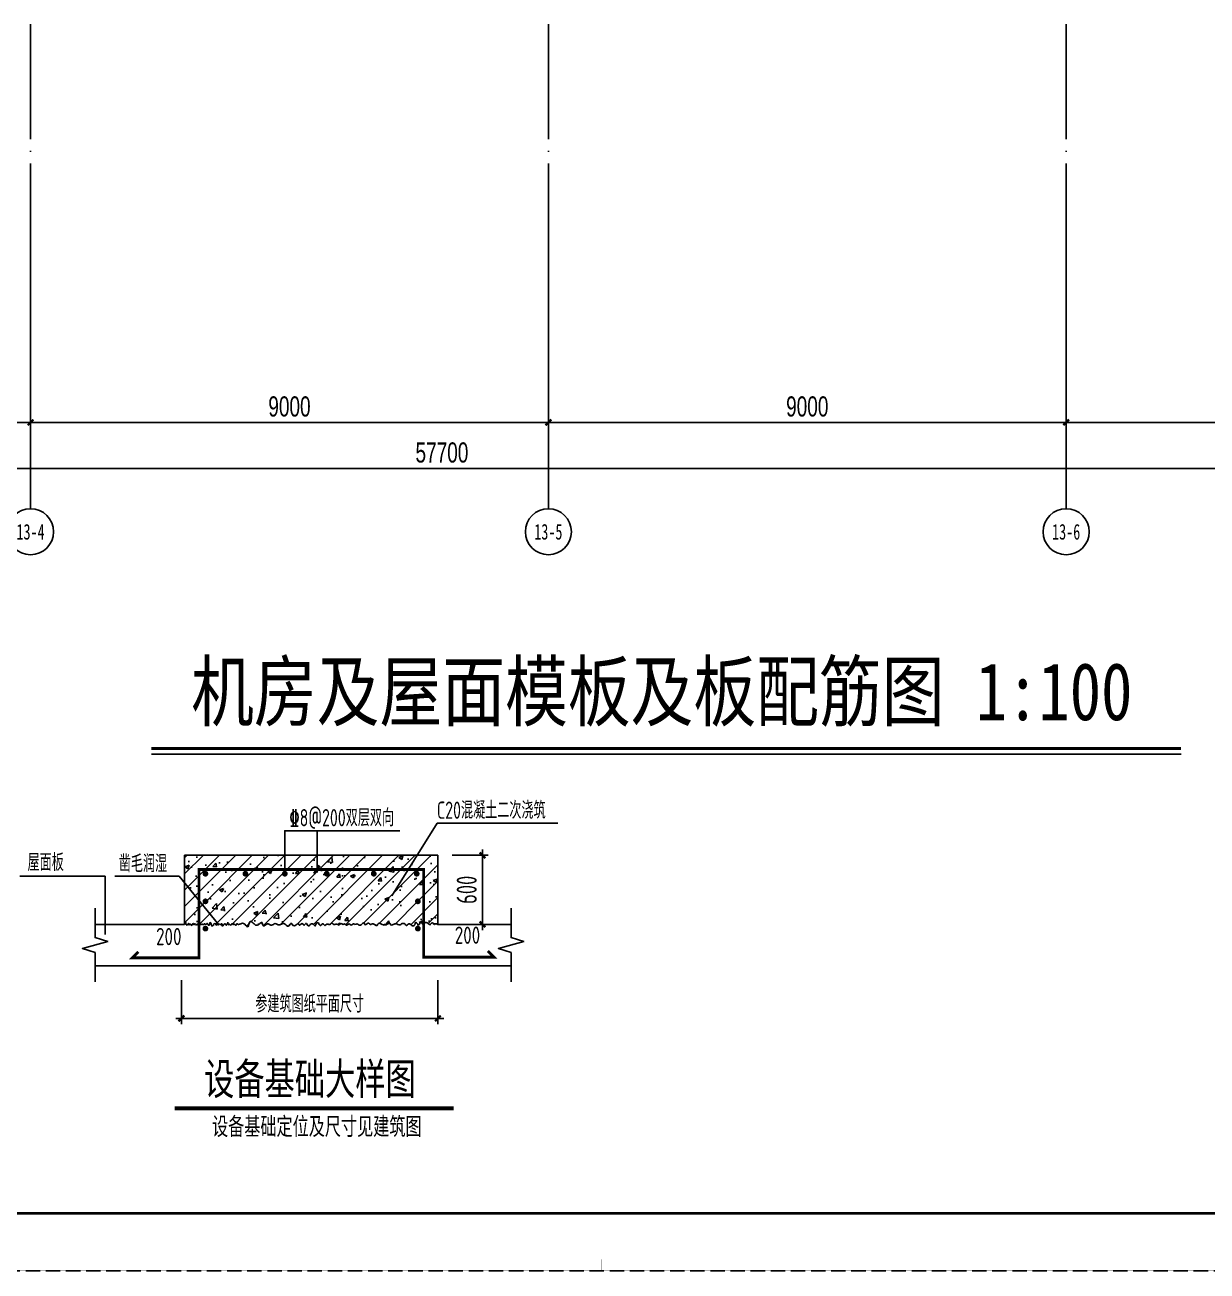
# Model space of a CAD drawing. Extents: x -67167 to 417929, y -86205 to 407116.
# Drawn here: x 105544 to 126091, y 294432 to 316086 of the extents above; entities that cross this region are included whole.
import ezdxf
from ezdxf.enums import TextEntityAlignment as Align

# ---------------------------------------------------------------- set-up
doc = ezdxf.new("R2010")
doc.units = 0
doc.header["$LTSCALE"] = 1000
doc.linetypes.add('DASH', pattern=[0.35, 0.25, -0.1])
doc.linetypes.add('X-104 13#平面$0$DOTE', pattern=[2.42, 2, -0.2, 0.02, -0.2])
doc.layers.get('Defpoints').update_dxf_attribs({"color": 165})
for name, color, linetype in [('AXIS_TEXT', 7, 'Continuous'), ('DIM', 3, 'Continuous'), ('FX', 45, 'Continuous'), ('PUB_DIM', 3, 'Continuous'), ('PUB_TEXT', 7, 'Continuous'), ('REIN', 1, 'Continuous'), ('s-beam', 4, 'DASH'), ('s-num', 90, 'Continuous'), ('TEXT', 7, 'Continuous'), ('THIN', 7, 'Continuous'), ('X-104 13#平面$0$01-标注_轴线坐标', 132, 'Continuous'), ('X-104 13#平面$0$02-TEXT_轴号', 7, 'Continuous'), ('X-104 13#平面$0$A_AXIS-轴线', 36, 'X-104 13#平面$0$DOTE'), ('文字', 7, 'Continuous')]:
    doc.layers.add(name, color=color, linetype=linetype)
doc.styles.add('-宋体', font='simhei.ttf', dxfattribs={"width": 0.8})
doc.styles.add('COMPLEX', font='COMPLEX')
doc.styles.add('TSSD_Dimension', font='Tssdeng.shx', dxfattribs={"width": 0.7, "bigfont": 'hztxt.shx'})
doc.styles.add('TSSD_Label', font='tssdeng.shx', dxfattribs={"width": 0.7, "bigfont": 'hztxt.shx'})
doc.styles.add('TSSD_Rein', font='Tssdeng.shx', dxfattribs={"width": 0.7, "bigfont": 'hztxt.shx'})
doc.styles.add('X-104 13#平面$0$_TCH_AXIS', font='STXIHEI.TTF', dxfattribs={"width": 0.75})
doc.styles.add('X-104 13#平面$0$_TCH_DIM_T3', font='', dxfattribs={"width": 0.705882})
doc.styles.add('标准', font='', dxfattribs={"width": 0.8})
doc.styles.get('X-104 13#平面$0$_TCH_DIM_T3').set_extended_font_data('FZXiHei I-Z08S')
doc.styles.get('标准').set_extended_font_data('NSimSun')
doc.dimstyles.new('TSSD_100_100', dxfattribs={"dimtxt": 300, "dimasz": 100, "dimexe": 100, "dimexo": 250, "dimgap": 100, "dimtad": 1, "dimdec": 0, "dimzin": 0, "dimdsep": 46, "dimtxsty": 'TSSD_Dimension', "dimblk": 'ARCHTICK', "dimblk1": 'ARCHTICK', "dimblk2": 'ARCHTICK', "dimcen": 0, "dimdle": 100, "dimclrt": 7, "dimadec": 0, "dimazin": 0, "dimtfac": 1, "dimtdec": 0, "dimtix": 1, "dimtmove": 2, "dimatfit": 3, "dimfxl": 1, "dimtolj": 1, "dimtzin": 0, "dimarcsym": 0})
doc.dimstyles.new('TSSD_25_100', dxfattribs={"dimtxt": 350, "dimasz": 100, "dimexe": 100, "dimexo": 250, "dimgap": 100, "dimtad": 1, "dimdec": 0, "dimlfac": 0.25, "dimzin": 0, "dimdsep": 46, "dimtxsty": 'TSSD_Dimension', "dimblk": 'ARCHTICK', "dimblk1": 'ARCHTICK', "dimblk2": 'ARCHTICK', "dimcen": 0, "dimdle": 100, "dimclrt": 7, "dimadec": 0, "dimazin": 0, "dimtfac": 1, "dimtdec": 0, "dimtix": 1, "dimtmove": 2, "dimatfit": 3, "dimfxl": 1, "dimtolj": 1, "dimtzin": 0, "dimarcsym": 0})
doc.dimstyles.new('X-104 13#平面$0$_TCH_ARCH&&100', dxfattribs={"dimtxt": 350, "dimasz": 100, "dimexe": 250, "dimexo": 300, "dimgap": 100, "dimtad": 1, "dimdec": 0, "dimzin": 0, "dimdsep": 46, "dimtxsty": 'X-104 13#平面$0$_TCH_DIM_T3', "dimblk": 'X-104 13#平面$0$_ArchTick', "dimcen": 0.09, "dimclrt": 7, "dimazin": 2, "dimtfac": 1, "dimtdec": 0, "dimtix": 1, "dimtmove": 2, "dimatfit": 3, "dimfxl": 1, "dimtolj": 1, "dimtzin": 0, "dimarcsym": 0})

# ---------------------------------------------------------------- blocks, each defined once
blk = doc.blocks.new('_AXISO')
blk.add_circle((0, 0), 0.5)
at = {"layer": 'AXIS_TEXT', "style": 'COMPLEX', "width": 1.041667}
blk.add_attdef('A', text='', height=0.56, dxfattribs=at).set_placement((-0.25, -0.28), (0.25, -0.28), align=Align.FIT)
blk = doc.blocks.new('X-104 13#平面$0$_ArchTick')
at = {"color": 0, "linetype": 'ByBlock', "const_width": 0.4}
blk.add_lwpolyline([(-0.5, -0.5), (0.5, 0.5)], dxfattribs=at)
blk = doc.blocks.new('*D467')
at = {"layer": 'Defpoints', "color": 0, "transparency": 16777216}
for p in [(-200, -7401), (57500, -7401), (57500, -10701)]:
    blk.add_point(p, dxfattribs=at)
at = {"layer": 'X-104 13#平面$0$01-标注_轴线坐标', "color": 0, "lineweight": -2, "transparency": 16777216}
for p, q in [((-200, -7701), (-200, -10951)), ((57500, -7701), (57500, -10951)), ((-200, -10701), (57500, -10701))]:
    blk.add_line(p, q, dxfattribs=at)
at = {"layer": 'X-104 13#平面$0$01-标注_轴线坐标', "color": 0, "lineweight": -2, "transparency": 16777216, "xscale": 100, "yscale": 100, "zscale": 100, "rotation": 180}
blk.add_blockref('X-104 13#平面$0$_ArchTick', (-200, -10701), dxfattribs=at)
at = {"layer": 'X-104 13#平面$0$01-标注_轴线坐标', "color": 0, "lineweight": -2, "transparency": 16777216, "xscale": 100, "yscale": 100, "zscale": 100}
blk.add_blockref('X-104 13#平面$0$_ArchTick', (57500, -10701), dxfattribs=at)
at = {"layer": 'X-104 13#平面$0$01-标注_轴线坐标', "color": 7, "transparency": 16777216, "insert": (28650, -10426), "char_height": 350, "attachment_point": 5, "style": 'X-104 13#平面$0$_TCH_DIM_T3'}
blk.add_mtext('\\A1;57700', dxfattribs=at)
blk = doc.blocks.new('*D470')
at = {"layer": 'Defpoints', "color": 0, "transparency": 16777216}
for p in [(12500, -7401), (21500, -7401), (21500, -9901)]:
    blk.add_point(p, dxfattribs=at)
at = {"layer": 'X-104 13#平面$0$01-标注_轴线坐标', "color": 0, "lineweight": -2, "transparency": 16777216}
for p, q in [((12500, -7701), (12500, -10151)), ((21500, -7701), (21500, -10151)), ((12500, -9901), (21500, -9901))]:
    blk.add_line(p, q, dxfattribs=at)
at = {"layer": 'X-104 13#平面$0$01-标注_轴线坐标', "color": 0, "lineweight": -2, "transparency": 16777216, "xscale": 100, "yscale": 100, "zscale": 100, "rotation": 180}
blk.add_blockref('X-104 13#平面$0$_ArchTick', (12500, -9901), dxfattribs=at)
at = {"layer": 'X-104 13#平面$0$01-标注_轴线坐标', "color": 0, "lineweight": -2, "transparency": 16777216, "xscale": 100, "yscale": 100, "zscale": 100}
blk.add_blockref('X-104 13#平面$0$_ArchTick', (21500, -9901), dxfattribs=at)
at = {"layer": 'X-104 13#平面$0$01-标注_轴线坐标', "color": 7, "transparency": 16777216, "insert": (17000, -9626), "char_height": 350, "attachment_point": 5, "style": 'X-104 13#平面$0$_TCH_DIM_T3'}
blk.add_mtext('\\A1;9000', dxfattribs=at)
blk = doc.blocks.new('*D471')
at = {"layer": 'Defpoints', "color": 0, "transparency": 16777216}
for p in [(21500, -7401), (30500, -7401), (30500, -9901)]:
    blk.add_point(p, dxfattribs=at)
at = {"layer": 'X-104 13#平面$0$01-标注_轴线坐标', "color": 0, "lineweight": -2, "transparency": 16777216}
for p, q in [((21500, -7701), (21500, -10151)), ((30500, -7701), (30500, -10151)), ((21500, -9901), (30500, -9901))]:
    blk.add_line(p, q, dxfattribs=at)
at = {"layer": 'X-104 13#平面$0$01-标注_轴线坐标', "color": 0, "lineweight": -2, "transparency": 16777216, "xscale": 100, "yscale": 100, "zscale": 100, "rotation": 180}
blk.add_blockref('X-104 13#平面$0$_ArchTick', (21500, -9901), dxfattribs=at)
at = {"layer": 'X-104 13#平面$0$01-标注_轴线坐标', "color": 0, "lineweight": -2, "transparency": 16777216, "xscale": 100, "yscale": 100, "zscale": 100}
blk.add_blockref('X-104 13#平面$0$_ArchTick', (30500, -9901), dxfattribs=at)
at = {"layer": 'X-104 13#平面$0$01-标注_轴线坐标', "color": 7, "transparency": 16777216, "insert": (26000, -9626), "char_height": 350, "attachment_point": 5, "style": 'X-104 13#平面$0$_TCH_DIM_T3'}
blk.add_mtext('\\A1;9000', dxfattribs=at)
blk = doc.blocks.new('*D472')
at = {"layer": 'Defpoints', "color": 0, "transparency": 16777216}
for p in [(30500, -7401), (39500, -7401), (39500, -9901)]:
    blk.add_point(p, dxfattribs=at)
at = {"layer": 'X-104 13#平面$0$01-标注_轴线坐标', "color": 0, "lineweight": -2, "transparency": 16777216}
for p, q in [((30500, -7701), (30500, -10151)), ((39500, -7701), (39500, -10151)), ((30500, -9901), (39500, -9901))]:
    blk.add_line(p, q, dxfattribs=at)
at = {"layer": 'X-104 13#平面$0$01-标注_轴线坐标', "color": 0, "lineweight": -2, "transparency": 16777216, "xscale": 100, "yscale": 100, "zscale": 100, "rotation": 180}
blk.add_blockref('X-104 13#平面$0$_ArchTick', (30500, -9901), dxfattribs=at)
at = {"layer": 'X-104 13#平面$0$01-标注_轴线坐标', "color": 0, "lineweight": -2, "transparency": 16777216, "xscale": 100, "yscale": 100, "zscale": 100}
blk.add_blockref('X-104 13#平面$0$_ArchTick', (39500, -9901), dxfattribs=at)
at = {"layer": 'X-104 13#平面$0$01-标注_轴线坐标', "color": 7, "transparency": 16777216, "insert": (35000, -9626), "char_height": 350, "attachment_point": 5, "style": 'X-104 13#平面$0$_TCH_DIM_T3'}
blk.add_mtext('\\A1;9000', dxfattribs=at)
blk = doc.blocks.new('*D473')
at = {"layer": 'Defpoints', "color": 0, "transparency": 16777216}
for p in [(39500, -7401), (48500, -7401), (48500, -9901)]:
    blk.add_point(p, dxfattribs=at)
at = {"layer": 'X-104 13#平面$0$01-标注_轴线坐标', "color": 0, "lineweight": -2, "transparency": 16777216}
for p, q in [((39500, -7701), (39500, -10151)), ((48500, -7701), (48500, -10151)), ((39500, -9901), (48500, -9901))]:
    blk.add_line(p, q, dxfattribs=at)
at = {"layer": 'X-104 13#平面$0$01-标注_轴线坐标', "color": 0, "lineweight": -2, "transparency": 16777216, "xscale": 100, "yscale": 100, "zscale": 100, "rotation": 180}
blk.add_blockref('X-104 13#平面$0$_ArchTick', (39500, -9901), dxfattribs=at)
at = {"layer": 'X-104 13#平面$0$01-标注_轴线坐标', "color": 0, "lineweight": -2, "transparency": 16777216, "xscale": 100, "yscale": 100, "zscale": 100}
blk.add_blockref('X-104 13#平面$0$_ArchTick', (48500, -9901), dxfattribs=at)
at = {"layer": 'X-104 13#平面$0$01-标注_轴线坐标', "color": 7, "transparency": 16777216, "insert": (44000, -9626), "char_height": 350, "attachment_point": 5, "style": 'X-104 13#平面$0$_TCH_DIM_T3'}
blk.add_mtext('\\A1;9000', dxfattribs=at)
blk = doc.blocks.new('图框-A1')
for points, const_width in [([(0, 0), (841, 0), (841, 594), (0, 594)], 0.05), ([(766, 584), (25, 584), (25, 10), (766, 10)], 0.5)]:
    blk.add_lwpolyline(points, close=True, dxfattribs=dict(const_width=const_width))
at = {"const_width": 0.05}
blk.add_lwpolyline([(420.5, 0), (420.5, 2)], dxfattribs=at)
blk = doc.blocks.new('_ArchTick')
at = {"color": 0, "linetype": 'ByBlock', "const_width": 0.4}
blk.add_lwpolyline([(-0.5, -0.5), (0.5, 0.5)], dxfattribs=at)
blk = doc.blocks.new('*D657')
at = {"layer": 'Defpoints', "color": 0, "transparency": 16777216}
for p in [(108265, 299736), (112723, 299736), (112723, 298823)]:
    blk.add_point(p, dxfattribs=at)
at = {"layer": 'PUB_DIM', "color": 0, "lineweight": -2, "transparency": 16777216}
for p, q in [((108265, 299486), (108265, 298723)), ((112723, 299486), (112723, 298723)), ((108165, 298823), (112823, 298823))]:
    blk.add_line(p, q, dxfattribs=at)
at = {"layer": 'PUB_DIM', "color": 0, "lineweight": -2, "transparency": 16777216, "xscale": 100.05, "yscale": 100.05, "zscale": 100.05, "rotation": 180}
blk.add_blockref('_ArchTick', (108265, 298823), dxfattribs=at)
at = {"layer": 'PUB_DIM', "color": 0, "lineweight": -2, "transparency": 16777216, "xscale": 100.05, "yscale": 100.05, "zscale": 100.05}
blk.add_blockref('_ArchTick', (112723, 298823), dxfattribs=at)
at = {"layer": 'PUB_DIM', "color": 7, "transparency": 16777216, "insert": (110494, 299074), "char_height": 300.15, "attachment_point": 5, "style": 'TSSD_Dimension'}
blk.add_mtext('\\A1;参建筑图纸平面尺寸', dxfattribs=at)
blk = doc.blocks.new('*D658')
at = {"layer": 'Defpoints', "color": 0, "transparency": 16777216}
for p in [(112723, 301657), (112723, 300457), (113498, 300457)]:
    blk.add_point(p, dxfattribs=at)
at = {"layer": 'DIM', "color": 0, "lineweight": -2, "transparency": 16777216}
for p, q in [((112973, 301657), (113598, 301657)), ((113498, 301757), (113498, 300356)), ((112973, 300457), (113598, 300457))]:
    blk.add_line(p, q, dxfattribs=at)
at = {"layer": 'DIM', "color": 0, "lineweight": -2, "transparency": 16777216, "xscale": 100.05, "yscale": 100.05, "zscale": 100.05}
for p, rotation in [((113498, 301657), 90), ((113498, 300457), 270)]:
    blk.add_blockref('_ArchTick', p, dxfattribs=dict(at, rotation=rotation))
at = {"layer": 'DIM', "color": 7, "transparency": 16777216, "insert": (113223, 301057), "char_height": 350.2, "attachment_point": 5, "rotation": 90, "style": 'TSSD_Dimension'}
blk.add_mtext('\\A1;600', dxfattribs=at)
blk = doc.blocks.new('X-104 13#平面$0$轴网')
at = {"layer": 'X-104 13#平面$0$01-标注_轴线坐标'}
for p, q in [((21500, -7401), (21500, -11401)), ((30500, -7401), (30500, -11401)), ((39500, -7401), (39500, -11401))]:
    blk.add_line(p, q, dxfattribs=at)
at = {"layer": 'X-104 13#平面$0$A_AXIS-轴线', "linetype": 'X-104 13#平面$0$DOTE'}
for p, q in [((21500, -7401), (21500, 26620.3)), ((30500, -7401), (30500, 26620.3)), ((39500, -7401), (39500, 26620.3))]:
    blk.add_line(p, q, dxfattribs=at)
at = {"layer": 'X-104 13#平面$0$01-标注_轴线坐标'}
ref = blk.add_blockref('_AXISO', (21500, -11801), dxfattribs=dict(at, xscale=799.9999999999999, yscale=799.9999999999999, zscale=799.9999999999999))
ref.add_attrib('A', '13-4', dxfattribs={"layer": 'X-104 13#平面$0$02-TEXT_轴号', "height": 270.2, "rotation": 360, "style": 'X-104 13#平面$0$_TCH_AXIS', "width": 0.680062}).set_placement((21254.7, -11936.1), (21745.3, -11936.1), align=Align.FIT)
ref = blk.add_blockref('_AXISO', (30500, -11801), dxfattribs=dict(at, xscale=799.9999999999999, yscale=799.9999999999999, zscale=799.9999999999999))
ref.add_attrib('A', '13-5', dxfattribs={"layer": 'X-104 13#平面$0$02-TEXT_轴号', "height": 272.14, "style": 'X-104 13#平面$0$_TCH_AXIS', "width": 0.673727}).set_placement((30255.3, -11937.1), (30744.7, -11937.1), align=Align.FIT)
ref = blk.add_blockref('_AXISO', (39500, -11801), dxfattribs=dict(at, xscale=799.9999999999999, yscale=799.9999999999999, zscale=799.9999999999999))
ref.add_attrib('A', '13-6', dxfattribs={"layer": 'X-104 13#平面$0$02-TEXT_轴号', "height": 272.14, "style": 'X-104 13#平面$0$_TCH_AXIS', "width": 0.673727}).set_placement((39255.3, -11937.1), (39744.7, -11937.1), align=Align.FIT)
for p1, p2, distance, picture, middle in [((-200, -7401), (57500, -7401), -3300, '*D467', (28650, -10426)), ((12500, -7401), (21500, -7401), -2500, '*D470', (17000, -9626)), ((21500, -7401), (30500, -7401), -2500, '*D471', (26000, -9626)), ((30500, -7401), (39500, -7401), -2500, '*D472', (35000, -9626)), ((39500, -7401), (48500, -7401), -2500, '*D473', (44000, -9626))]:
    dim = blk.add_aligned_dim(p1=p1, p2=p2, distance=distance, dimstyle='X-104 13#平面$0$_TCH_ARCH&&100', dxfattribs=at)
    dim.commit()
    dim.dimension.update_dxf_attribs({"geometry": picture, "text_midpoint": middle})

msp = doc.modelspace()

# ---------------------------------------------------------------- hatches: boundary and pattern name
at = {"layer": 'FX'}
h = msp.add_hatch(dxfattribs=at)
h.set_pattern_fill('AN31C', color=256, scale=1000.5, style=0)
h.set_pattern_definition([(45, (214296.13, -2453.72), (-141.49207, 141.49207), []), (50, (214296.1, -2453.7), (717.6188, -62.7835), [75.0375, -825.4125]), (355, (214296.1, -2453.7), (-138.8207, 752.5682), [60.03, -660.33]), (100.4514, (214355.9, -2458.95), (578.7986, 689.7843), [63.772, -701.4927]), (46.1842, (214296.1, -2253.6), (1067.7747, -165.6018), [112.5563, -1238.1188]), (96.6356, (214385.1, -2267.4), (935.13, 974.605), [95.658, -1052.239]), (351.1842, (214296.1, -2253.6), (935.1293, 974.6057), [90.045, -990.495]), (21, (214396.2, -2303.64), (597.2055, -402.8202), [75.0375, -825.4125]), (326, (214396.2, -2303.64), (243.437, 725.5126), [60.03, -660.33]), (71.4514, (214445.94, -2337.2), (840.6427, 322.6918), [63.772, -701.4927]), (37.5, (214296.13, -2453.72), (12.16594, 333.0603), [0, -652.326, 0, -670.335, 0, -662.83125]), (7.5, (214296.13, -2453.7), (263.20107, 394.6089), [0, -382.191, 0, -637.3185, 0, -252.62625]), (327.5, (214073.02, -2453.72), (534.08935, -22.56615), [0, -250.125, 0, -780.39, 0, -1035.5175]), (317.5, (213972.97, -2453.7), (583.47776, 100.15503), [0, -325.1625, 0, -518.259, 0, -735.3675])])
edge = h.paths.add_edge_path()
edge.add_line((112474.181, 301411.463), (110060.968, 301411.463))
edge.add_line((110060.968, 301411.463), (110060.968, 301361.438))
edge.add_arc((110060.968, 301336.426), 25.012, 0, 90, ccw=False)
edge.add_arc((110060.968, 301336.426), 25.012, -180, 0, ccw=False)
edge.add_arc((110060.968, 301336.426), 25.012, 90, 180, ccw=False)
edge.add_line((110060.968, 301361.438), (110060.968, 301411.463))
edge.add_line((110060.968, 301411.463), (108570.761, 301411.463))
edge.add_line((108570.761, 301411.463), (108570.761, 300791.088))
edge.add_line((108570.761, 300791.088), (108898.484, 300461.388))
edge.add_spline(control_points=[(108898.484, 300461.388), (108900.768, 300462.611), (108907.112, 300464.03), (108909.806, 300451.989), (108911.823, 300447.968)], knot_values=[899.850408339, 899.850408339, 899.850408339, 899.850408339, 907.034940454, 921.559353786, 921.559353786, 921.559353786, 921.559353786], degree=3, periodic=0)
edge.add_line((108911.823, 300447.968), (108914.12, 300445.657))
edge.add_spline(control_points=[(108914.12, 300445.657), (108917.974, 300445.665), (108930.367, 300481.706), (108953.517, 300428.171), (108971.528, 300502.283), (108971.24, 300397.677), (108997.023, 300455.219), (109033.094, 300481.829), (109041.155, 300419.793), (109058.263, 300487.494), (109093.55, 300431.741), (109083.557, 300478.338), (109108.314, 300447.72), (109135.253, 300438.974), (109139.669, 300475.605), (109154.601, 300461.353), (109165.661, 300448), (109188.544, 300472.793), (109202.053, 300430.639), (109223.784, 300451.964), (109233.451, 300482.947), (109249.177, 300444.177), (109266.155, 300459.076), (109295.904, 300463.129), (109354.255, 300502.478), (109428.929, 300352.869), (109443.238, 300549.155), (109516.575, 300471.541), (109559.995, 300434.862), (109613.446, 300448.9), (109673.726, 300519.698), (109679.207, 300387.453), (109742.414, 300470.888), (109793.123, 300459.35), (109837.299, 300422.542), (109885.07, 300488.715), (109933.973, 300443.59), (109990.205, 300446.452), (110055.803, 300497.819), (110123.206, 300374.635), (110171.367, 300507.32), (110191.381, 300436.621), (110247.913, 300423.946), (110297.769, 300495.88), (110315.062, 300414.634), (110361.969, 300504.465), (110399.68, 300412.795), (110428.325, 300513.304), (110469.642, 300392.51), (110502.109, 300461.998), (110551.462, 300479.393), (110597.005, 300398.116), (110592.874, 300477.634), (110653.339, 300493.193), (110654.857, 300453.597), (110683.953, 300420.643), (110702.764, 300470.331), (110742.768, 300464.954), (110758.903, 300415.201), (110790.724, 300484.833), (110843.003, 300428.069), (110881.568, 300500.135), (110910.559, 300439.865), (110943.044, 300456.498), (110971.709, 300466.222), (111000.511, 300428.75), (111022.986, 300470.598), (111054.549, 300471.057), (111074.286, 300443.636), (111105.781, 300484.937), (111131.577, 300414.134), (111177.255, 300487.338), (111211.664, 300431.985), (111237.494, 300455.998), (111258.137, 300474.519), (111282.365, 300440.191), (111318.363, 300476.822), (111342.853, 300442.059), (111380.38, 300435.558), (111402.949, 300461.175), (111437.322, 300505.148), (111461.133, 300415.131), (111508.584, 300516.001), (111553.055, 300429.229), (111589.202, 300501.11), (111663.936, 300399.994), (111678.52, 300482.779), (111735.722, 300470.875), (111778.028, 300436.985), (111831.686, 300449.725), (111886.084, 300493.065), (111897.239, 300443.988), (111943.723, 300443.711), (111980.881, 300477.289), (112025.856, 300455.966), (112065.575, 300437.538), (112093.604, 300476.702), (112147.78, 300476.769), (112171.283, 300417.301), (112222.503, 300495.022), (112260.459, 300427.309), (112331.161, 300432.046), (112322.313, 300509.513), (112369.479, 300470.576), (112383.68, 300417.872), (112417.149, 300506.508), (112450.749, 300474.057), (112463.796, 300446.856), (112472.126, 300451.442), (112474.181, 300453.443)], knot_values=[926.687599148, 926.687599148, 926.687599148, 926.687599148, 950.119176666, 977.337284994, 1005.024270593, 1051.652216604, 1087.662118356, 1119.436419548, 1148.15305107, 1179.402100443, 1209.94895234, 1226.457498309, 1252.928529593, 1273.455222596, 1299.917017783, 1309.093761276, 1324.882979199, 1344.655717787, 1374.530411733, 1395.455670261, 1415.301152001, 1442.583859366, 1456.564771473, 1469.930508821, 1535.113644767, 1629.267301157, 1727.872860624, 1805.429914076, 1837.052719435, 1901.274355315, 1957.392380868, 2021.568891901, 2098.869587439, 2124.869564291, 2176.085699714, 2241.856504987, 2286.284349003, 2341.445354428, 2403.084308493, 2495.218815674, 2565.44439485, 2600.115512996, 2649.174364434, 2714.945169707, 2744.573376743, 2800.694056494, 2847.769667789, 2889.675149886, 2957.252480035, 3006.708810075, 3039.030726416, 3102.648199579, 3144.521758267, 3189.579890372, 3222.184004962, 3245.601583027, 3292.671034672, 3316.096574066, 3351.296579706, 3391.175568583, 3445.105662858, 3492.873370087, 3535.284723605, 3569.069164253, 3585.960030563, 3622.993942584, 3663.42217632, 3683.300577507, 3710.004642995, 3739.630499298, 3779.509488175, 3834.34236642, 3872.969527201, 3907.069993903, 3919.011675111, 3948.640318697, 3989.615853989, 4018.106804664, 4055.148147317, 4085.681427207, 4123.443300447, 4170.503490259, 4226.950037534, 4285.62102831, 4309.506484108, 4403.004888988, 4437.037344943, 4487.72726797, 4534.947905831, 4599.562114659, 4648.999076991, 4679.44227246, 4709.310199675, 4768.137097786, 4812.236815231, 4851.177833117, 4878.217427627, 4941.719527135, 4968.752849492, 5027.421148388, 5086.092139165, 5137.480103969, 5181.545829746, 5229.693540031, 5248.569622341, 5317.305886645, 5338.419790983, 5371.395734077, 5382.003858162, 5382.003858162, 5382.003858162, 5382.003858162], degree=3, periodic=0)
edge.add_line((112474.181, 300453.443), (112474.181, 301411.463))
h.paths.add_polyline_path([(110765.599, 301336.426, -1), (110815.624, 301336.426, -1)], flags=16)
h.paths.add_polyline_path([(111582.502, 301336.426, -1), (111632.527, 301336.426, -1)], flags=16)
h.paths.add_polyline_path([(109351.392, 301336.426, -1), (109401.417, 301336.426, -1)], flags=16)
h.paths.add_polyline_path([(112349.225, 300856.479, -1), (112399.25, 300856.479, -1)], flags=16)
h.paths.add_polyline_path([(112329.131, 301336.426, -1), (112379.156, 301336.426, -1)], flags=16)
h.paths.add_polyline_path([(108706.562, 300856.479, -1), (108656.537, 300856.479, -1)], flags=16)
h.paths.add_polyline_path([(108656.537, 301336.426, -1), (108706.562, 301336.426, -1)], flags=16)
h.paths.add_polyline_path([(110060.968, 301657.11), (108320.676, 301657.11), (108320.676, 301042.682), (108570.761, 300791.088), (108570.761, 301411.463), (110060.968, 301411.463)])
h.paths.add_polyline_path([(110623.683, 301657.11), (110060.968, 301657.11), (110060.968, 301411.463), (110620.953, 301411.463), (110623.683, 301415.528)])
h.paths.add_polyline_path([(112722.876, 301657.11), (110623.683, 301657.11), (110623.683, 301411.463), (112474.181, 301411.463), (112474.181, 301102.809), (112722.876, 301102.809)])
edge = h.paths.add_edge_path()
edge.add_line((112722.876, 301102.809), (112474.181, 301102.809))
edge.add_line((112474.181, 301102.809), (112474.181, 300453.443))
edge.add_spline(control_points=[(112474.181, 300453.443), (112481.979, 300461.03), (112497.135, 300498.527), (112546.685, 300485.505), (112579.116, 300440.466), (112604.611, 300469.058), (112628.051, 300508.267), (112662.905, 300439.484), (112661.838, 300477.241), (112692.785, 300466.73), (112722.876, 300456.51)], knot_values=[5382.003858162, 5382.003858162, 5382.003858162, 5382.003858162, 5422.234835978, 5456.290556318, 5518.648065522, 5530.589691431, 5566.915865714, 5611.80242018, 5613.521775956, 5673.920357239, 5673.920357239, 5673.920357239, 5673.920357239], degree=3, periodic=0)
edge.add_line((112722.876, 300456.51), (112722.876, 301102.809))
edge = h.paths.add_edge_path()
edge.add_line((108570.761, 300791.088), (108320.676, 301042.682))
edge.add_line((108320.676, 301042.682), (108320.676, 300456.51))
edge.add_spline(control_points=[(108320.676, 300456.51), (108331.212, 300473.66), (108350.717, 300505.408), (108336.842, 300456.351), (108369.172, 300431.819), (108388.845, 300500.24), (108392.794, 300425.09), (108417.576, 300491.152), (108437.911, 300426.181), (108454.638, 300454.094), (108473.66, 300491.976), (108480.074, 300434.829), (108505.261, 300481.918), (108518.36, 300430.074), (108543.019, 300481.981), (108554.819, 300433.203), (108566.246, 300449.663), (108570.761, 300456.152)], knot_values=[0, 0, 0, 0, 38.403100464, 71.096574944, 90.72483809, 129.296331958, 157.974535135, 184.945772944, 224.737628248, 236.354112187, 269.806730846, 294.142333022, 318.82227178, 343.229029358, 370.447137685, 396.23087146, 413.660295799, 413.660295799, 413.660295799, 413.660295799], degree=3, periodic=0)
edge.add_line((108570.761, 300456.152), (108570.761, 300791.088))
edge = h.paths.add_edge_path()
edge.add_line((108570.761, 300791.088), (108570.761, 300456.152))
edge.add_spline(control_points=[(108570.761, 300456.152), (108575.226, 300462.568), (108584.204, 300475.438), (108595.393, 300436.133), (108627.686, 300478.137), (108647.487, 300437.031), (108665.328, 300480.303), (108678.743, 300450.955), (108699.012, 300450.941), (108702.2, 300483.567), (108732.698, 300464.481), (108727.366, 300437.425), (108752.245, 300447.13), (108763.191, 300462.627), (108753.288, 300500.735), (108794.632, 300464.946), (108777.574, 300418.738), (108829.525, 300435.1), (108819.801, 300469.194), (108862.024, 300473.007), (108867.092, 300433.859), (108885.499, 300451.743), (108896.374, 300460.257), (108898.484, 300461.388)], knot_values=[413.660295799, 413.660295799, 413.660295799, 413.660295799, 430.895101969, 449.036357911, 486.453402447, 507.141875328, 531.552328058, 557.72355499, 561.353388436, 589.691218041, 613.353541539, 630.074736724, 650.768440428, 663.849451179, 691.112359153, 720.646528558, 759.797069026, 793.164513566, 813.440558125, 844.352030212, 868.001658619, 893.213062195, 899.850408339, 899.850408339, 899.850408339, 899.850408339], degree=3, periodic=0)
edge.add_line((108898.484, 300461.388), (108570.761, 300791.088))

# ---------------------------------------------------------------- linework, layer by layer
at = {"layer": 'DIM', "const_width": 70.035}
msp.add_lwpolyline([(108145.43, 297261.993), (112998.532, 297261.993)], dxfattribs=at)
at = {"layer": 'PUB_DIM'}
for p, q in [((111921.127, 300950.452), (112707.428, 302215.43)), ((112707.428, 302215.43), (114804.242, 302215.43)), ((106936.558, 301291.672), (105454.66, 301291.672)), ((106936.558, 300279.168), (106936.558, 301291.672))]:
    msp.add_line(p, q, dxfattribs=at)
for points in [[(110060.968, 301336.426), (110060.968, 302082.696), (112060.866, 302082.696)], [(110623.683, 301356.542), (110623.683, 302082.696)], [(108914.12, 300445.657), (108223.671, 301291.582), (107108.415, 301291.582)]]:
    msp.add_lwpolyline(points, dxfattribs=at)
at = {"layer": 'REIN', "const_width": 50.025}
msp.add_lwpolyline([(107515.953, 299981.073), (107409.834, 299874.954), (108570.761, 299874.954), (108570.761, 301411.463), (112474.181, 301411.463), (112474.181, 299887.68), (113698.038, 299887.68), (113591.919, 299993.799)], dxfattribs=at)
at = {"layer": 'REIN', "color": 3, "const_width": 50.025}
msp.add_lwpolyline([(110666.375, 301479.11), (110570.471, 301336.28)], dxfattribs=at)
at = {"layer": 'REIN', "const_width": 50.025}
for points in [[(108656.537, 301336.426, 1), (108706.562, 301336.426, 1)], [(109351.392, 301336.426, 1), (109401.417, 301336.426, 1)], [(110035.956, 301336.426, 1), (110085.981, 301336.426, 1)], [(110765.599, 301336.426, 1), (110815.624, 301336.426, 1)], [(111582.502, 301336.426, 1), (111632.527, 301336.426, 1)], [(112329.131, 301336.426, 1), (112379.156, 301336.426, 1)], [(108656.537, 300856.479, 1), (108706.562, 300856.479, 1)], [(112349.225, 300856.479, 1), (112399.25, 300856.479, 1)], [(108656.537, 300382.593, 1), (108706.562, 300382.593, 1)], [(112349.225, 300382.593, 1), (112399.25, 300382.593, 1)]]:
    msp.add_lwpolyline(points, format="xyb", close=True, dxfattribs=at)
at = {"layer": 's-beam'}
msp.add_lwpolyline([(73507.759, 353834.23), (157607.759, 353834.231), (157607.759, 294434.231), (73507.759, 294434.23)], close=True, dxfattribs=at)
at = {"layer": 's-num', "const_width": 50}
msp.add_lwpolyline([(107742.495, 303512.223), (125639.191, 303512.223)], dxfattribs=at)
at = {"layer": 's-num'}
msp.add_lwpolyline([(107742.495, 303412.223), (125639.191, 303412.223)], dxfattribs=at)
at = {"layer": 'TEXT'}
for p, q in [((108320.676, 301657.11), (112722.876, 301657.11)), ((108320.676, 301657.11), (108320.676, 300456.51)), ((112722.876, 301657.11), (112722.876, 300456.51)), ((108320.676, 300456.51), (106763.388, 300456.51)), ((112722.876, 300456.51), (113994.025, 300456.51)), ((113994.025, 299736.15), (106763.388, 299736.15))]:
    msp.add_line(p, q, dxfattribs=at)
msp.add_spline([(108320.676, 300456.51), (108343.42, 300487.478), (108345.234, 300454.819), (108361.578, 300443.932), (108387.003, 300472.963), (108396.084, 300445.745), (108414.245, 300465.704), (108443.301, 300438.488), (108450.564, 300447.561), (108472.358, 300472.963), (108483.252, 300451.189), (108503.228, 300465.704), (108519.572, 300447.561), (108541.365, 300463.89), (108557.709, 300443.932), (108583.134, 300467.52), (108594.029, 300453.003), (108630.348, 300462.076), (108646.692, 300449.375), (108664.854, 300465.704), (108686.647, 300451.189), (108690.278, 300451.189), (108708.436, 300472.963), (108728.415, 300460.262), (108732.047, 300443.932), (108752.022, 300449.375), (108759.286, 300460.262), (108761.103, 300487.478), (108782.893, 300467.52), (108791.974, 300429.417), (108822.847, 300442.118), (108826.479, 300462.076), (108857.353, 300463.89), (108870.062, 300443.932), (108891.855, 300456.633), (108904.567, 300462.076), (108913.648, 300445.745), (108929.992, 300463.89), (108951.785, 300447.561), (108966.312, 300471.147), (108977.21, 300425.787), (109000.817, 300453.003), (109029.465, 300466.784), (109042.324, 300441.091), (109062.53, 300464.949), (109088.245, 300448.432), (109088.245, 300464.949), (109110.287, 300450.267), (109130.493, 300446.597), (109145.188, 300468.619), (109152.536, 300463.113), (109165.394, 300453.937), (109183.765, 300461.278), (109205.807, 300441.091), (109222.338, 300453.937), (109233.358, 300470.454), (109253.564, 300452.102), (109266.423, 300457.608), (109279.282, 300461.278), (109343.177, 300474.336), (109416.761, 300415.521), (109460.911, 300503.745), (109527.138, 300463.308), (109552.89, 300444.928), (109615.438, 300459.633), (109663.267, 300489.04), (109689.022, 300430.223), (109758.927, 300463.308), (109784.679, 300459.633), (109832.511, 300441.252), (109891.378, 300470.66), (109931.85, 300452.28), (109987.039, 300452.28), (110045.906, 300470.66), (110126.846, 300426.548), (110174.678, 300478.013), (110193.073, 300448.604), (110240.902, 300437.577), (110299.769, 300466.984), (110314.485, 300441.252), (110362.317, 300470.66), (110399.108, 300441.252), (110424.863, 300474.336), (110472.691, 300426.548), (110509.485, 300459.633), (110540.742, 300467.924), (110590.46, 300428.183), (110603.717, 300467.924), (110646.808, 300481.171), (110660.066, 300451.366), (110676.64, 300434.807), (110713.1, 300464.613), (110736.302, 300461.301), (110759.504, 300434.807), (110789.337, 300461.301), (110842.371, 300451.366), (110882.148, 300477.859), (110915.294, 300451.366), (110948.44, 300457.989), (110965.012, 300461.301), (110998.158, 300444.742), (111031.304, 300467.924), (111051.193, 300467.924), (111074.395, 300454.677), (111100.91, 300467.924), (111130.743, 300441.43), (111180.464, 300464.613), (111213.61, 300444.742), (111243.439, 300461.301), (111253.383, 300467.924), (111279.902, 300454.677), (111319.676, 300464.613), (111342.878, 300448.054), (111379.341, 300441.43), (111402.543, 300461.301), (111432.375, 300484.483), (111462.205, 300448.054), (111508.69, 300480.125), (111559.405, 300450.567), (111576.31, 300467.458), (111665.063, 300437.899), (111681.965, 300467.458), (111732.68, 300467.458), (111774.944, 300446.345), (111838.338, 300459.012), (111884.826, 300475.903), (111901.731, 300450.567), (111931.314, 300446.345), (111986.253, 300467.458), (112028.517, 300454.79), (112066.552, 300446.345), (112087.684, 300463.236), (112151.077, 300459.012), (112167.982, 300437.899), (112218.694, 300467.458), (112269.41, 300437.899), (112320.125, 300446.345), (112332.803, 300488.57), (112370.84, 300459.012), (112379.291, 300442.123), (112430.006, 300488.57), (112446.911, 300475.903), (112468.044, 300450.567), (112501.851, 300488.57), (112535.661, 300484.349), (112590.603, 300454.79), (112599.054, 300463.236), (112628.637, 300484.349), (112662.447, 300454.79), (112662.447, 300456.51), (112722.876, 300456.51)], degree=3, dxfattribs=at)
at = {"layer": 'THIN'}
for points in [[(106763.388, 300736.65), (106763.388, 300226.395), (106983.498, 300156.36), (106543.278, 300036.3), (106763.388, 299966.265), (106763.388, 299456.01)], [(113994.025, 300736.65), (113994.025, 300226.395), (114214.135, 300156.36), (113773.915, 300036.3), (113994.025, 299966.265), (113994.025, 299456.01)]]:
    msp.add_lwpolyline(points, dxfattribs=at)

# ---------------------------------------------------------------- block references
at = {"xscale": 99.99999999999999, "yscale": 99.99999999999999, "zscale": 99.99999999999999, "rotation": 6.766459210986319e-07}
msp.add_blockref('图框-A1', (73507.759, 294434.23), dxfattribs=at)
at = {"rotation": 6.766459210986319e-07}
msp.add_blockref('X-104 13#平面$0$轴网', (84142.28, 319079.864), dxfattribs=at)

# ---------------------------------------------------------------- texts
at = {"layer": 'PUB_TEXT', "style": 'TSSD_Rein', "width": 0.8}
msp.add_text('设备基础定位及尺寸见建筑图', height=350.175, dxfattribs=at).set_placement((108796.562, 296760.351))
at = {"layer": 's-num', "style": '-宋体', "width": 0.8}
msp.add_text('机房及屋面模板及板配筋图 1:100', height=1000, rotation=0.0000007, dxfattribs=at).set_placement((116613.018, 303704.349), align=Align.BOTTOM_CENTER)
at = {"layer": 'TEXT', "linetype": 'ByBlock', "style": 'TSSD_Label', "width": 0.7}
for s, p in [('%%1328@200双层双向', (110139.085, 302159.948)), ('C20混凝土二次浇筑', (112705.218, 302290.316)), ('屋面板', (105590.411, 301383.786)), ('凿毛润湿', (107175.68, 301362.509))]:
    msp.add_text(s, height=300.15, dxfattribs=at).set_placement(p)
at = {"layer": 'TEXT', "style": 'TSSD_Rein', "width": 0.75}
for p in [(108265.251, 300004.21), (113457.033, 300027.883)]:
    msp.add_text('200', height=300.1497, dxfattribs=at).set_placement(p, align=Align.BOTTOM_RIGHT)
at = {"layer": '文字', "color": 7, "style": '标准', "width": 0.7}
msp.add_text('设备基础大样图', height=550.275, dxfattribs=at).set_placement((110498.006, 297496.914), align=Align.CENTER)

# ---------------------------------------------------------------- dimensions: what is measured, and where the dimension line sits
at = {"layer": 'DIM'}
dim = msp.add_linear_dim(base=(113497.863, 300456.51), p1=(112722.876, 301657.11), p2=(112722.876, 300456.51), angle=90, text='600', dimstyle='TSSD_25_100', override={"dimscale": 1.0005, "dimlfac": 0.249875}, dxfattribs=at)
dim.commit()
dim.dimension.update_dxf_attribs({"geometry": '*D658', "text_midpoint": (113222.726, 301056.81)})
at = {"layer": 'PUB_DIM'}
dim = msp.add_linear_dim(base=(112722.876, 298823.439), p1=(108265.251, 299736.15), p2=(112722.876, 299736.15), text='参建筑图纸平面尺寸', dimstyle='TSSD_100_100', override={"dimscale": 1.0005, "dimlfac": 0.9995}, dxfattribs=at)
dim.commit()
dim.dimension.update_dxf_attribs({"geometry": '*D657', "text_midpoint": (110494.063, 299073.564)})

doc.saveas('drawing.dxf')
